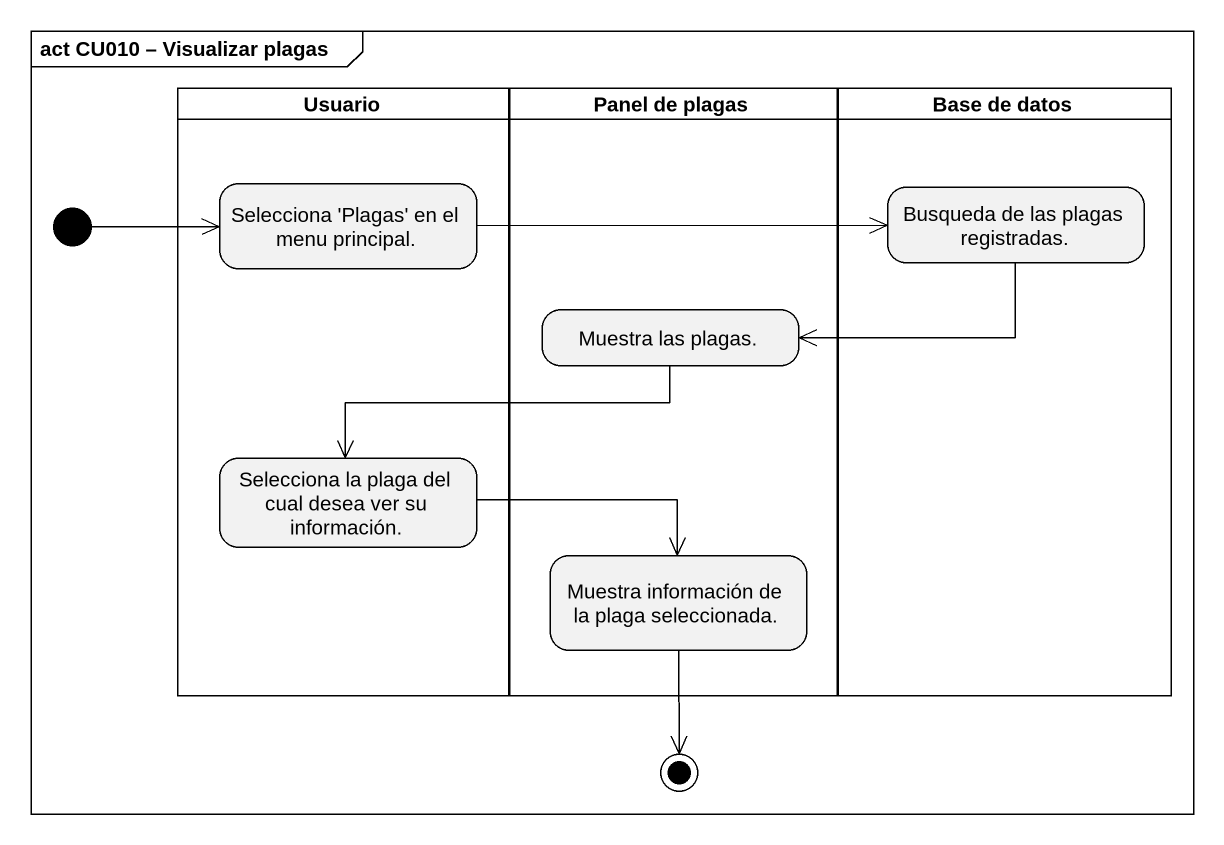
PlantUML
@startuml
mainframe act CU010 – Visualizar plagas
hide empty description
state Usuario <<partition>> {
  state "Selecciona 'Plagas' en el menu principal." as Selecciona_Plagas_en_el
  state "Selecciona la plaga del cual desea ver su información." as Selecciona_la_plaga_del
}
state "Panel de plagas" as Panel_de_plagas <<partition>> {
  state "Muestra las plagas." as Muestra_las_plagas
  state "Muestra información de la plaga seleccionada." as Muestra_información_de_la
}
state "Base de datos" as Base_de_datos <<partition>> {
  state "Busqueda de las plagas registradas." as Busqueda_de_las_plagas
}
state initial1 <<start>>
state final1 <<end>>
Selecciona_Plagas_en_el -right-> Busqueda_de_las_plagas
Busqueda_de_las_plagas -left-> Muestra_las_plagas
initial1 -right-> Selecciona_Plagas_en_el
Muestra_las_plagas -left-> Selecciona_la_plaga_del
Selecciona_la_plaga_del -right-> Muestra_información_de_la
Muestra_información_de_la --> final1
@enduml
